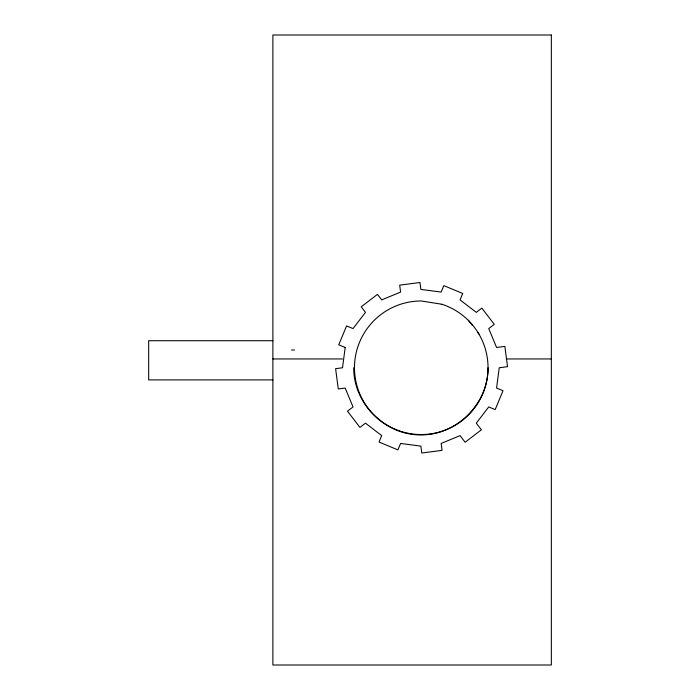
<?xml version="1.0" encoding="UTF-8"?>
<svg xmlns="http://www.w3.org/2000/svg" width="700" height="700" viewBox="0 0 700 700"><rect width="100%" height="100%" fill="white"/><g stroke="black" fill="none" stroke-linecap="round" stroke-linejoin="round"><path stroke-width="1.05" d="M488.04 367.762C488.267 403.707 456.82 435.155 420.875 434.928C384.93 435.155 353.491 403.707 353.71 367.762M272.912 340.716L148.662 340.716L148.662 379.899L272.912 379.899M291.533 350L294.481 350M272.886 358.951L342.493 358.951M506.284 358.951L551.337 358.951M468.37 320.267L472.133 325.176M477.785 332.544L479.045 334.18M345.188 347.48L342.519 367.762L335.606 368.672L338.275 388.955L345.188 388.045L353.019 406.945L347.48 411.189L359.94 427.411L365.47 423.168L381.701 435.619L379.033 442.067L397.924 449.89L400.592 443.45L420.875 446.119L421.785 453.031L442.067 450.363L441.158 443.45L460.058 435.619L465.15 442.26L481.381 429.809L476.289 423.168L488.74 406.945L495.18 409.614L503.011 390.714L496.562 388.045L499.231 367.762L507.535 366.669L504.866 346.386L496.562 347.48L488.74 328.58L494.27 324.336L481.819 308.105L476.289 312.358L460.058 299.898L462.726 293.457L443.826 285.635L441.158 292.075L420.875 289.406L419.965 282.494L399.683 285.162L400.592 292.075L381.701 299.898L377.449 294.368L361.226 306.819L365.47 312.358L353.019 328.58L346.57 325.911L338.748 344.811L345.188 347.48M551.337 35L272.886 35L272.886 665L551.337 665L551.337 35M441.892 304.246L421.26 300.974A66.789 66.789 0 0 0 360.246 394.922A66.789 66.789 0 0 0 470.89 412.449A66.789 66.789 0 0 0 441.892 304.246"/></g></svg>
